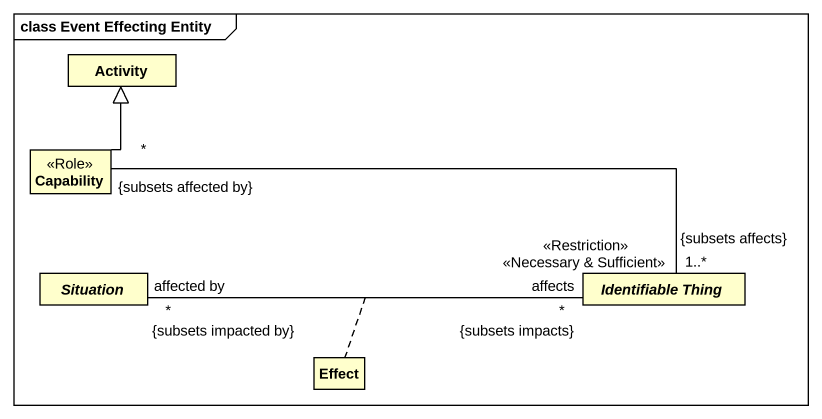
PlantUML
@startuml
mainframe class Event Effecting Entity
hide circle
hide empty members
class Activity
class Capability <<Role>> #FFFFCC
abstract class Situation
abstract class "Identifiable Thing" as Identifiable_Thing
class Effect
Capability -up-|> Activity
Capability "*\n{subsets affected by}" -right- "<<Restriction>> <<Necessary & Sufficient>>\n1..*\n{subsets affects}" Identifiable_Thing
Situation "affected by\n*\n{subsets impacted by}" -right- "affects\n*\n{subsets impacts}" Identifiable_Thing
(Situation, Identifiable_Thing) .. Effect
@enduml
